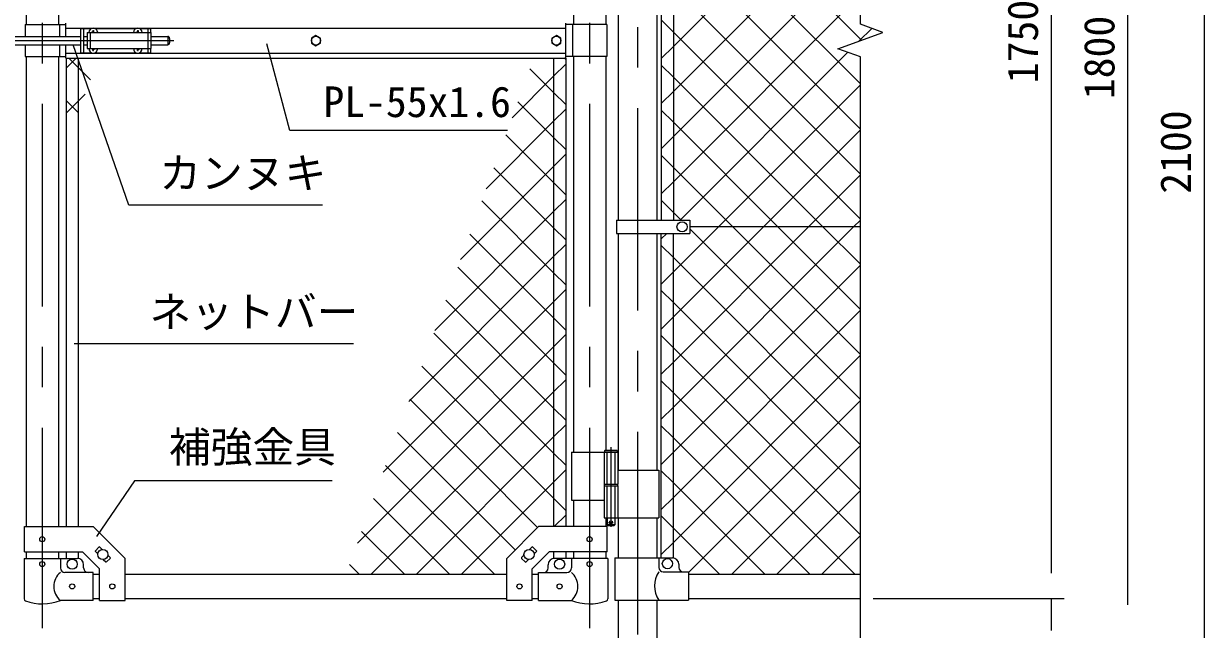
# Model space of a CAD drawing. Units: millimetres, scale not verified. Extents: x -4200 to 4200, y -2970 to 2970.
# Drawn here: x -2565 to -712, y -537 to 413 of the extents above; entities that cross this region are included whole.
import ezdxf
from ezdxf.enums import TextEntityAlignment as Align

# ---------------------------------------------------------------- set-up
doc = ezdxf.new("R2010")
doc.units = ezdxf.units.MM
doc.header["$LTSCALE"] = 10
doc.linetypes.add('DASHED', pattern=[7.5, 6, -1.5])
doc.linetypes.add('USER1', pattern=[50.8, 31.75, -6.35, 6.35, -6.35])
for name, color, linetype, lineweight in [('0-1_D-BMK', 2, 'USER1', 13), ('0-2_D-STR1', 1, 'Continuous', 25), ('0-3_D-STR3', 3, 'Continuous', 13), ('0-7_D-STR-DIM', 7, 'Continuous', 13), ('0-A_D-STR-TXT', 7, 'Continuous', 13), ('0-B_D-STR2', 7, 'Continuous', 13)]:
    doc.layers.add(name, color=color, linetype=linetype, lineweight=lineweight)
doc.styles.add('ＭＳ ゴシック', font='')
doc.styles.get('ＭＳ ゴシック').set_extended_font_data('MS Gothic')

msp = doc.modelspace()

# ---------------------------------------------------------------- linework, layer by layer
at = {"layer": '0-1_D-BMK'}
for p, q in [((-2535.9, 1303.1), (-2535.9, -535.29)), ((-1676.7, 1303.1), (-1676.7, -535.29)), ((-1601.55, 1296.61), (-1601.55, -849.21)), ((-2646.59, 386.37), (-2326.59, 386.37)), ((-1643.14, -251.21), (-1643.14, -376.1)), ((-1646.76, -369.13), (-1639.51, -369.13))]:
    msp.add_line(p, q, dxfattribs=at)
at = {"layer": '0-2_D-STR1'}
for p, q in [((-2561.3, 1148.32), (-2561.3, 411.37)), ((-2510.5, 1148.32), (-2510.5, 411.37)), ((-1702.1, 1031.87), (-1702.1, 411.37)), ((-1651.3, 1003.87), (-1651.3, 411.37)), ((-1631.8, 667.87), (-1631.8, 104.87)), ((-1571.3, 667.87), (-1571.3, 104.87)), ((-2561.3, 361.37), (-2561.3, -375.58)), ((-2510.5, 361.37), (-2510.5, -375.58)), ((-1702.1, 361.37), (-1702.1, -259.13)), ((-1651.3, 361.37), (-1651.3, -256.13)), ((-1631.8, 83.87), (-1631.8, -287.13)), ((-1571.3, 83.87), (-1571.3, -287.13)), ((-1702.1, -334.13), (-1702.1, -375.58)), ((-1651.3, -362.13), (-1651.3, -375.58)), ((-1631.8, -362.13), (-1631.8, -424.93)), ((-1571.3, -362.13), (-1571.3, -424.93)), ((-2561.3, -415.58), (-2561.3, -425.63)), ((-2510.5, -415.58), (-2510.5, -425.63)), ((-1702.1, -415.58), (-1702.1, -425.63)), ((-1651.3, -415.58), (-1651.3, -425.63)), ((-2455.9, -450.63), (-2445.9, -450.63)), ((-2405.9, -450.63), (-1806.7, -450.63)), ((-1766.7, -450.63), (-1756.7, -450.63)), ((-1521.55, -450.63), (-1251.55, -450.63)), ((-2455.9, -488.63), (-2445.9, -488.63)), ((-2405.9, -488.63), (-1806.7, -488.63)), ((-1766.7, -488.63), (-1756.7, -488.63)), ((-1631.8, -490.93), (-1631.8, -838.63)), ((-1571.3, -490.93), (-1571.3, -838.63)), ((-1521.55, -488.63), (-1251.55, -488.63))]:
    msp.add_line(p, q, dxfattribs=at)
at = {"layer": '0-3_D-STR3'}
for p, q in [((-1564.05, 667.87), (-1564.05, 104.87)), ((-1545.05, 667.87), (-1545.05, 104.87)), ((-2562.9, 411.37), (-2562.9, 392.87)), ((-2562.9, 411.37), (-2498.8, 411.37)), ((-2508.9, 411.37), (-2508.9, 392.87)), ((-2498.8, 392.87), (-2498.8, 413.87)), ((-1713.8, 358.87), (-1713.8, 413.87)), ((-1649.7, 411.37), (-1713.8, 411.37)), ((-1703.7, 411.37), (-1703.7, 361.37)), ((-1649.7, 411.37), (-1649.7, 361.37)), ((-2599.25, 392.87), (-2475.9, 392.87)), ((-2498.8, 405.87), (-1713.8, 405.87)), ((-2475.9, 405.37), (-2475.9, 367.37)), ((-2475.9, 405.37), (-2458.49, 405.37)), ((-2471.4, 405.37), (-2471.4, 367.37)), ((-2471.4, 392.87), (-2465.4, 392.87)), ((-2465.4, 398.87), (-2465.4, 373.87)), ((-2465.4, 398.87), (-2365.4, 398.87)), ((-2457.75, 399.28), (-2459.05, 399.26)), ((-2459.05, 399.26), (-2459.05, 398.87)), ((-2456.29, 402.02), (-2456.31, 400.72)), ((-2456.29, 402.02), (-2455.5, 402.02)), ((-2455.5, 402.02), (-2455.48, 400.72)), ((-2453.3, 405.37), (-2388.49, 405.37)), ((-2387.75, 399.28), (-2389.05, 399.26)), ((-2389.05, 399.26), (-2389.05, 398.87)), ((-2386.29, 402.02), (-2386.31, 400.72)), ((-2386.29, 402.02), (-2385.5, 402.02)), ((-2385.5, 402.02), (-2385.48, 400.72)), ((-2384.04, 399.28), (-2382.75, 399.26)), ((-2383.3, 405.37), (-2365.9, 405.37)), ((-2382.75, 399.26), (-2382.75, 398.87)), ((-2370.4, 405.37), (-2370.4, 398.87)), ((-2365.9, 405.37), (-2365.9, 398.87)), ((-2365.4, 398.87), (-2365.4, 373.87)), ((-2365.4, 392.87), (-2338.9, 392.87)), ((-2338.9, 392.87), (-2338.9, 379.87)), ((-2335.9, 389.87), (-2335.9, 382.87)), ((-2599.25, 379.87), (-2475.9, 379.87)), ((-2562.9, 379.87), (-2562.9, 361.37)), ((-2508.9, 379.87), (-2508.9, 361.37)), ((-2498.8, 358.87), (-2498.8, 379.87)), ((-2471.4, 379.87), (-2465.4, 379.87)), ((-2465.4, 373.87), (-2365.4, 373.87)), ((-2459.05, 373.47), (-2459.05, 373.87)), ((-2457.75, 373.45), (-2459.05, 373.47)), ((-2456.29, 370.72), (-2456.31, 372.01)), ((-2456.29, 370.72), (-2455.5, 370.72)), ((-2455.5, 370.72), (-2455.48, 372.01)), ((-2454.04, 373.45), (-2452.75, 373.47)), ((-2452.75, 373.47), (-2452.75, 373.87)), ((-2389.05, 373.47), (-2389.05, 373.87)), ((-2387.75, 373.45), (-2389.05, 373.47)), ((-2386.29, 370.72), (-2386.31, 372.01)), ((-2386.29, 370.72), (-2385.5, 370.72)), ((-2385.5, 370.72), (-2385.48, 372.01)), ((-2384.04, 373.45), (-2382.75, 373.47)), ((-2382.75, 373.47), (-2382.75, 373.87)), ((-2370.4, 373.87), (-2370.4, 367.37)), ((-2365.9, 373.87), (-2365.9, 367.37)), ((-2365.4, 379.87), (-2338.9, 379.87)), ((-2562.9, 361.37), (-2498.8, 361.37)), ((-2498.8, 366.87), (-1713.8, 366.87)), ((-2498.8, 358.87), (-1713.8, 358.87)), ((-2498.4, 358.87), (-2498.4, -375.58)), ((-2479.4, 358.87), (-2479.4, -375.58)), ((-2475.9, 367.37), (-2458.49, 367.37)), ((-2453.3, 367.37), (-2388.49, 367.37)), ((-2383.3, 367.37), (-2365.9, 367.37)), ((-1733.2, 358.87), (-1733.2, -375.58)), ((-1714.2, 358.87), (-1714.2, -375.58)), ((-1649.7, 361.37), (-1713.8, 361.37)), ((-1634.35, 104.87), (-1634.35, 83.87)), ((-1634.35, 104.87), (-1519.55, 104.87)), ((-1519.55, 104.87), (-1519.55, 83.87)), ((-1251.55, 94.37), (-1519.55, 94.37)), ((-1634.35, 83.87), (-1519.55, 83.87)), ((-1564.05, -424.93), (-1564.05, 83.87)), ((-1545.05, -424.93), (-1545.05, 83.87)), ((-1705.25, -259.13), (-1705.25, -334.13)), ((-1705.25, -259.13), (-1632.34, -259.13)), ((-1653.94, -259.13), (-1653.94, -309.13)), ((-1633.14, -257.13), (-1653.14, -257.13)), ((-1652.14, -256.13), (-1634.14, -256.13)), ((-1633.14, -257.13), (-1634.14, -256.13)), ((-1633.14, -257.13), (-1633.14, -259.13)), ((-1632.34, -259.13), (-1632.34, -309.13)), ((-1632.34, -287.13), (-1568, -287.13)), ((-1568, -287.13), (-1568, -362.13)), ((-1653.94, -309.13), (-1632.34, -309.13)), ((-1653.94, -312.13), (-1632.34, -312.13)), ((-1653.94, -312.13), (-1653.94, -362.13)), ((-1653.64, -309.13), (-1653.64, -312.13)), ((-1653.64, -312.13), (-1632.64, -312.13)), ((-1632.64, -309.13), (-1632.64, -312.13)), ((-1632.34, -312.13), (-1632.34, -362.13)), ((-1705.25, -334.13), (-1654.05, -334.13)), ((-1653.94, -362.13), (-1568, -362.13)), ((-1649.14, -362.13), (-1649.14, -373.13)), ((-2563.6, -415.58), (-2563.6, -375.58)), ((-1648.14, -374.13), (-1649.14, -373.13)), ((-1649, -415.58), (-1649, -375.58)), ((-1648.14, -374.13), (-1638.14, -374.13)), ((-1638.14, -374.13), (-1637.14, -373.13)), ((-2564.45, -425.63), (-2507.35, -425.63)), ((-2564.45, -425.63), (-2564.45, -489.33)), ((-2563.6, -415.58), (-2472.46, -415.58)), ((-2507.35, -425.63), (-2507.35, -440.63)), ((-2507.35, -425.63), (-2480.9, -425.63)), ((-2498.4, -415.58), (-2498.4, -425.63)), ((-2479.4, -415.58), (-2479.4, -425.63)), ((-2472.46, -415.58), (-2445.9, -442.15)), ((-2452.56, -413.57), (-2446.91, -407.92)), ((-2452.56, -414.99), (-2448.85, -418.7)), ((-2445.49, -407.92), (-2441.78, -411.63)), ((-2434.89, -431.25), (-2429.23, -425.59)), ((-2432.94, -420.46), (-2429.23, -424.18)), ((-2405.9, -491.83), (-2405.9, -425.58)), ((-1806.7, -491.83), (-1806.7, -425.58)), ((-1779.65, -420.46), (-1783.36, -424.18)), ((-1777.71, -431.25), (-1783.36, -425.59)), ((-1767.1, -407.92), (-1770.82, -411.63)), ((-1740.13, -415.58), (-1766.7, -442.15)), ((-1760.03, -413.57), (-1765.69, -407.92)), ((-1760.03, -414.99), (-1763.74, -418.7)), ((-1649, -415.58), (-1740.13, -415.58)), ((-1733.2, -415.58), (-1733.2, -425.63)), ((-1705.25, -425.63), (-1731.7, -425.63)), ((-1714.2, -415.58), (-1714.2, -425.63)), ((-1648.15, -425.63), (-1705.25, -425.63)), ((-1705.25, -425.63), (-1705.25, -440.63)), ((-1648.15, -425.63), (-1648.15, -489.33)), ((-1637.25, -424.93), (-1546.55, -424.93)), ((-1637.25, -424.93), (-1637.25, -490.93)), ((-1568.15, -424.93), (-1568.15, -439.93)), ((-2470.9, -440.63), (-2470.9, -435.63)), ((-2445.9, -491.83), (-2445.9, -442.15)), ((-2440.02, -427.53), (-2436.3, -431.25)), ((-1772.58, -427.53), (-1776.29, -431.25)), ((-1766.7, -491.83), (-1766.7, -442.15)), ((-1741.7, -440.63), (-1741.7, -435.63)), ((-1536.55, -434.93), (-1536.55, -439.93)), ((-2455.9, -447.63), (-2500.35, -447.63)), ((-2455.9, -491.63), (-2455.9, -447.63)), ((-1756.7, -447.63), (-1712.25, -447.63)), ((-1756.7, -491.63), (-1756.7, -447.63)), ((-1561.15, -446.93), (-1521.55, -446.93)), ((-1521.55, -446.93), (-1521.55, -490.93)), ((-2455.9, -491.63), (-2507.35, -491.63)), ((-2445.9, -491.83), (-2405.9, -491.83)), ((-1766.7, -491.83), (-1806.7, -491.83)), ((-1756.7, -491.63), (-1705.25, -491.63)), ((-1637.25, -490.93), (-1521.55, -490.93))]:
    msp.add_line(p, q, dxfattribs=at)
at = {"layer": '0-3_D-STR3', "linetype": 'DASHED'}
for p, q in [((-2460.9, 398.87), (-2460.9, 373.87)), ((-2369.9, 398.87), (-2369.9, 373.87)), ((-1649.44, -259.13), (-1649.44, -309.13)), ((-1636.84, -259.13), (-1636.84, -309.13)), ((-1649.44, -312.13), (-1649.44, -362.13)), ((-1636.84, -312.13), (-1636.84, -362.13))]:
    msp.add_line(p, q, dxfattribs=at)
at = {"layer": '0-3_D-STR3'}
for points in [[(-2454.04, 399.28), (-2452.75, 399.26), (-2452.75, 398.87)], [(-1652.14, -256.13), (-1653.14, -257.13), (-1653.14, -259.13)], [(-1637.14, -362.13), (-1637.14, -373.13), (-1649.14, -373.13)], [(-2563.6, -375.58), (-2455.9, -375.58), (-2405.9, -425.58)], [(-1649, -375.58), (-1756.7, -375.58), (-1806.7, -425.58)]]:
    msp.add_lwpolyline(points, dxfattribs=at)
for points in [[(-2106.3, 394.47), (-2113.31, 390.42), (-2113.31, 382.32), (-2106.3, 378.27), (-2099.28, 382.32), (-2099.28, 390.42)], [(-1728.8, 394.47), (-1735.81, 390.42), (-1735.81, 382.32), (-1728.8, 378.27), (-1721.78, 382.32), (-1721.78, 390.42)]]:
    msp.add_lwpolyline(points, close=True, dxfattribs=at)
for centre, radius in [((-2106.3, 386.37), 7.03), ((-1728.8, 386.37), 7.03), ((-1531.55, 94.37), 8), ((-1643.14, -369.13), 2.5), ((-2535.9, -395.58), 4), ((-1676.7, -395.58), 4), ((-2440.9, -419.58), 8), ((-1771.7, -419.58), 8), ((-1554.55, -433.93), 8), ((-2535.9, -434.63), 4), ((-2488.9, -434.63), 8), ((-1723.7, -434.63), 8), ((-1676.7, -434.63), 4), ((-2488.9, -469.63), 4), ((-2425.9, -469.58), 4), ((-1786.7, -469.58), 4), ((-1723.7, -469.63), 4)]:
    msp.add_circle(centre, radius, dxfattribs=at)
for centre, radius, start, end in [((-2455.9, 398.87), 7, 0, 180), ((-2457.8, 400.77), 1.49, 270, 0), ((-2453.99, 400.77), 1.49, 180, 270), ((-2385.9, 398.87), 7, 0, 180), ((-2387.8, 400.77), 1.49, 270, 0), ((-2383.99, 400.77), 1.49, 180, 270), ((-2338.9, 389.87), 3, 0, 90), ((-2455.9, 373.87), 7, 180, 0), ((-2457.8, 371.96), 1.49, 0, 90), ((-2453.99, 371.96), 1.49, 90, 180), ((-2385.9, 373.87), 7, 180, 0), ((-2387.8, 371.96), 1.49, 0, 90), ((-2383.99, 371.96), 1.49, 90, 180), ((-2338.9, 382.87), 3, 270, 0), ((-2446.2, -408.62), 1, 45, 135), ((-1766.39, -408.62), 1, 45, 135), ((-2480.9, -435.63), 10, 0, 90), ((-2451.86, -414.28), 1, 135, 225), ((-2429.94, -424.89), 1, 315, 45), ((-1782.66, -424.89), 1, 135, 225), ((-1760.74, -414.28), 1, 315, 45), ((-1731.7, -435.63), 10, 90, 180), ((-1546.55, -434.93), 10, 0, 90), ((-2500.35, -440.63), 7, 180, 270), ((-2463.9, -440.63), 7, 180, 270), ((-2435.59, -430.54), 1, 225, 315), ((-1777, -430.54), 1, 225, 315), ((-1748.7, -440.63), 7, 270, 0), ((-1712.25, -440.63), 7, 270, 0), ((-1561.15, -439.93), 7, 180, 270), ((-1529.55, -439.93), 7, 180, 270), ((-2489.15, -469.63), 28.55, 129.59418, 230.40582), ((-1723.44, -469.63), 28.55, 309.59418, 50.40582), ((-1533.93, -468.93), 40.68, 147.25964, 212.74036), ((-2561.15, -489.33), 3.3, 180, 250.77949), ((-2535.9, -416.9), 80, 250.77949, 290.9084), ((-1676.7, -416.9), 80, 249.0916, 289.22051), ((-1651.45, -489.33), 3.3, 289.22051, 0)]:
    msp.add_arc(centre, radius, start, end, dxfattribs=at)
at = {"layer": '0-7_D-STR-DIM'}
for p, q in [((-1251.55, 412.02), (-1251.55, 1324.37)), ((-951.55, -448.63), (-951.55, 1221.37)), ((-831.55, -498.63), (-831.55, 1221.37)), ((-711.55, -798.63), (-711.55, 1221.37)), ((-1216.31, 399.19), (-1251.55, 412.02)), ((-1286.78, 373.54), (-1216.31, 399.19)), ((-1251.55, 360.72), (-1286.78, 373.54)), ((-1251.55, -631.63), (-1251.55, 360.72)), ((-951.55, -448.63), (-951.55, -408.63)), ((-1231.55, -488.63), (-931.55, -488.63)), ((-1231.55, -488.63), (-931.55, -488.63)), ((-951.55, -538.63), (-951.55, -488.63))]:
    msp.add_line(p, q, dxfattribs=at)
at = {"layer": '0-A_D-STR-TXT'}
msp.add_line((-2047.05, -89.31), (-2485.64, -89.31), dxfattribs=at)
for points in [[(-2096.19, 128.2), (-2400.16, 128.2), (-2487.6, 379.95)], [(-1805.77, 245.22), (-2147.05, 245.22), (-2183.27, 381.26)], [(-2080.99, -304.05), (-2391.05, -304.05), (-2450.76, -391.19)]]:
    msp.add_lwpolyline(points, dxfattribs=at)
at = {"layer": '0-B_D-STR2'}
for p, q in [((-1545.05, 377.19), (-1251.55, 670.69)), ((-1249.57, 387.09), (-1530.35, 667.87)), ((-1251.55, 318.35), (-1545.05, 611.85)), ((-1545.05, 306.48), (-1251.55, 599.98)), ((-1251.55, 247.64), (-1545.05, 541.14)), ((-1545.05, 235.77), (-1251.55, 529.27)), ((-1251.55, 176.93), (-1545.05, 470.43)), ((-1545.05, 165.06), (-1251.55, 458.56)), ((-1545.05, 399.72), (-1564.05, 418.72)), ((-1251.55, 106.22), (-1545.05, 399.72)), ((-1253.87, 385.52), (-1233.82, 405.57)), ((-1564.05, 358.19), (-1545.05, 377.19)), ((-2498.4, 343.08), (-2482.6, 358.87)), ((-1714.2, 356.74), (-1716.32, 358.87)), ((-1534.52, 104.87), (-1271.44, 367.95)), ((-1733.2, 305.03), (-1770.41, 342.24)), ((-1733.2, 330.46), (-1714.2, 349.46)), ((-1545.05, 329.01), (-1564.05, 348.01)), ((-1798.44, 265.21), (-1733.2, 330.46)), ((-1310.4, 94.37), (-1545.05, 329.01)), ((-1474.31, 94.37), (-1251.55, 317.13)), ((-1714.2, 286.03), (-1733.2, 305.03)), ((-1564.05, 287.48), (-1545.05, 306.48)), ((-1733.2, 234.32), (-1789.28, 290.4)), ((-1733.2, 259.75), (-1714.2, 278.75)), ((-1838.91, 154.04), (-1733.2, 259.75)), ((-1545.05, 258.3), (-1564.05, 277.3)), ((-1381.11, 94.37), (-1545.05, 258.3)), ((-1403.6, 94.37), (-1251.55, 246.42)), ((-1733.2, 163.61), (-1808.14, 238.56)), ((-1714.2, 215.32), (-1733.2, 234.32)), ((-1564.05, 216.77), (-1545.05, 235.77)), ((-2497.88, 221.18), (-2498.4, 221.7)), ((-1733.2, 189.04), (-1714.2, 208.04)), ((-1545.05, 187.59), (-1564.05, 206.59)), ((-1879.37, 42.86), (-1733.2, 189.04)), ((-1733.2, 92.9), (-1827.01, 186.71)), ((-1451.82, 94.37), (-1545.05, 187.59)), ((-1332.89, 94.37), (-1251.55, 175.71)), ((-1714.2, 144.61), (-1733.2, 163.61)), ((-1564.05, 146.06), (-1545.05, 165.06)), ((-1733.2, 22.19), (-1845.88, 134.87)), ((-1733.2, 118.33), (-1714.2, 137.33)), ((-1919.84, -68.31), (-1733.2, 118.33)), ((-1714.2, 73.9), (-1733.2, 92.9)), ((-1545.05, 23.63), (-1474.31, 94.37)), ((-1545.05, -47.08), (-1403.6, 94.37)), ((-1545.05, -117.79), (-1332.89, 94.37)), ((-1545.05, -188.5), (-1262.18, 94.37)), ((-1251.55, -105.91), (-1451.82, 94.37)), ((-1251.55, -35.2), (-1381.11, 94.37)), ((-1251.55, 35.51), (-1310.4, 94.37)), ((-1262.18, 94.37), (-1251.55, 105)), ((-1733.2, -48.52), (-1864.75, 83.03)), ((-1564.05, 75.34), (-1555.52, 83.87)), ((-1251.55, -176.62), (-1519.55, 91.38)), ((-1733.2, 47.62), (-1714.2, 66.62)), ((-1545.05, 46.17), (-1564.05, 65.17)), ((-1960.3, -179.49), (-1733.2, 47.62)), ((-1251.55, -247.33), (-1545.05, 46.17)), ((-1733.2, -119.24), (-1883.62, 31.19)), ((-1714.2, 3.19), (-1733.2, 22.19)), ((-1564.05, 4.63), (-1545.05, 23.63)), ((-1545.05, -259.21), (-1251.55, 34.29)), ((-1733.2, -23.09), (-1714.2, -4.09)), ((-1545.05, -24.54), (-1564.05, -5.54)), ((-2000.76, -290.66), (-1733.2, -23.09)), ((-1733.2, -189.95), (-1902.49, -20.65)), ((-1251.55, -318.04), (-1545.05, -24.54)), ((-1545.05, -329.92), (-1251.55, -36.42)), ((-1714.2, -67.52), (-1733.2, -48.52)), ((-1564.05, -66.08), (-1545.05, -47.08)), ((-1733.2, -260.66), (-1921.36, -72.5)), ((-1733.2, -93.81), (-1714.2, -74.81)), ((-1545.05, -95.25), (-1564.05, -76.25)), ((-2041.23, -401.84), (-1733.2, -93.81)), ((-1251.55, -388.75), (-1545.05, -95.25)), ((-1545.05, -400.63), (-1251.55, -107.13)), ((-1733.2, -331.37), (-1940.23, -124.34)), ((-1714.2, -138.24), (-1733.2, -119.24)), ((-1564.05, -136.79), (-1545.05, -117.79)), ((-1733.2, -164.52), (-1714.2, -145.52)), ((-1545.05, -165.96), (-1564.05, -146.96)), ((-2019.31, -450.63), (-1733.2, -164.52)), ((-1260.38, -450.63), (-1545.05, -165.96)), ((-1758.19, -377.08), (-1959.1, -176.18)), ((-1521.55, -447.84), (-1251.55, -177.84)), ((-1714.2, -208.95), (-1733.2, -189.95)), ((-1564.05, -207.5), (-1545.05, -188.5)), ((-1733.2, -235.23), (-1714.2, -216.23)), ((-1545.05, -236.67), (-1564.05, -217.67)), ((-1793.55, -412.44), (-1977.96, -228.02)), ((-1948.6, -450.63), (-1733.2, -235.23)), ((-1331.09, -450.63), (-1545.05, -236.67)), ((-1564.05, -278.21), (-1545.05, -259.21)), ((-1453.63, -450.63), (-1251.55, -248.55)), ((-1714.2, -279.66), (-1733.2, -260.66)), ((-1826.06, -450.63), (-1996.83, -279.86)), ((-1733.2, -305.94), (-1714.2, -286.94)), ((-1545.05, -307.39), (-1564.05, -288.39)), ((-1877.89, -450.63), (-1733.2, -305.94)), ((-1401.8, -450.63), (-1545.05, -307.39)), ((-1896.77, -450.63), (-2015.7, -331.7)), ((-1714.2, -350.37), (-1733.2, -331.37)), ((-1564.05, -348.92), (-1545.05, -329.92)), ((-1382.92, -450.63), (-1251.55, -319.26)), ((-1732.13, -375.58), (-1714.2, -357.65)), ((-1545.05, -378.1), (-1564.05, -359.1)), ((-1967.48, -450.63), (-2034.57, -383.55)), ((-1472.51, -450.63), (-1545.05, -378.1)), ((-1564.05, -419.63), (-1545.05, -400.63)), ((-1312.21, -450.63), (-1251.55, -389.97)), ((-2038.2, -450.63), (-2053.44, -435.39)), ((-1807.18, -450.63), (-1806.7, -450.15))]:
    msp.add_line(p, q, dxfattribs=at)
for points in [[(-2460.14, 324.87), (-2479.4, 344.12), (-2494.14, 358.87)], [(-2498.4, 272.37), (-2479.4, 291.37), (-2468.29, 302.47)], [(-2479.01, 273.02), (-2479.4, 273.41), (-2498.4, 292.41)], [(-1533.03, 104.87), (-1545.05, 116.88), (-1564.05, 135.88)]]:
    msp.add_lwpolyline(points, dxfattribs=at)

# ---------------------------------------------------------------- texts
at = {"layer": '0-7_D-STR-DIM', "style": 'ＭＳ ゴシック'}
for s, p in [('1750', (-958.29, 319.47)), ('1800', (-838.29, 294.47)), ('2100', (-718.29, 146.12))]:
    msp.add_text(s, height=48.09, rotation=90, dxfattribs=at).set_placement(p, align=Align.BOTTOM_LEFT)
at = {"layer": '0-A_D-STR-TXT', "style": 'ＭＳ ゴシック'}
for s, p in [('PL-55x1.6', (-2094.6, 251.97)), ('カンヌキ', (-2352.29, 140.27)), ('ネットバー', (-2367.61, -77.36)), ('補強金具', (-2337.08, -289.43))]:
    msp.add_text(s, height=48.09, dxfattribs=at).set_placement(p, align=Align.BOTTOM_LEFT)

doc.saveas('drawing.dxf')
